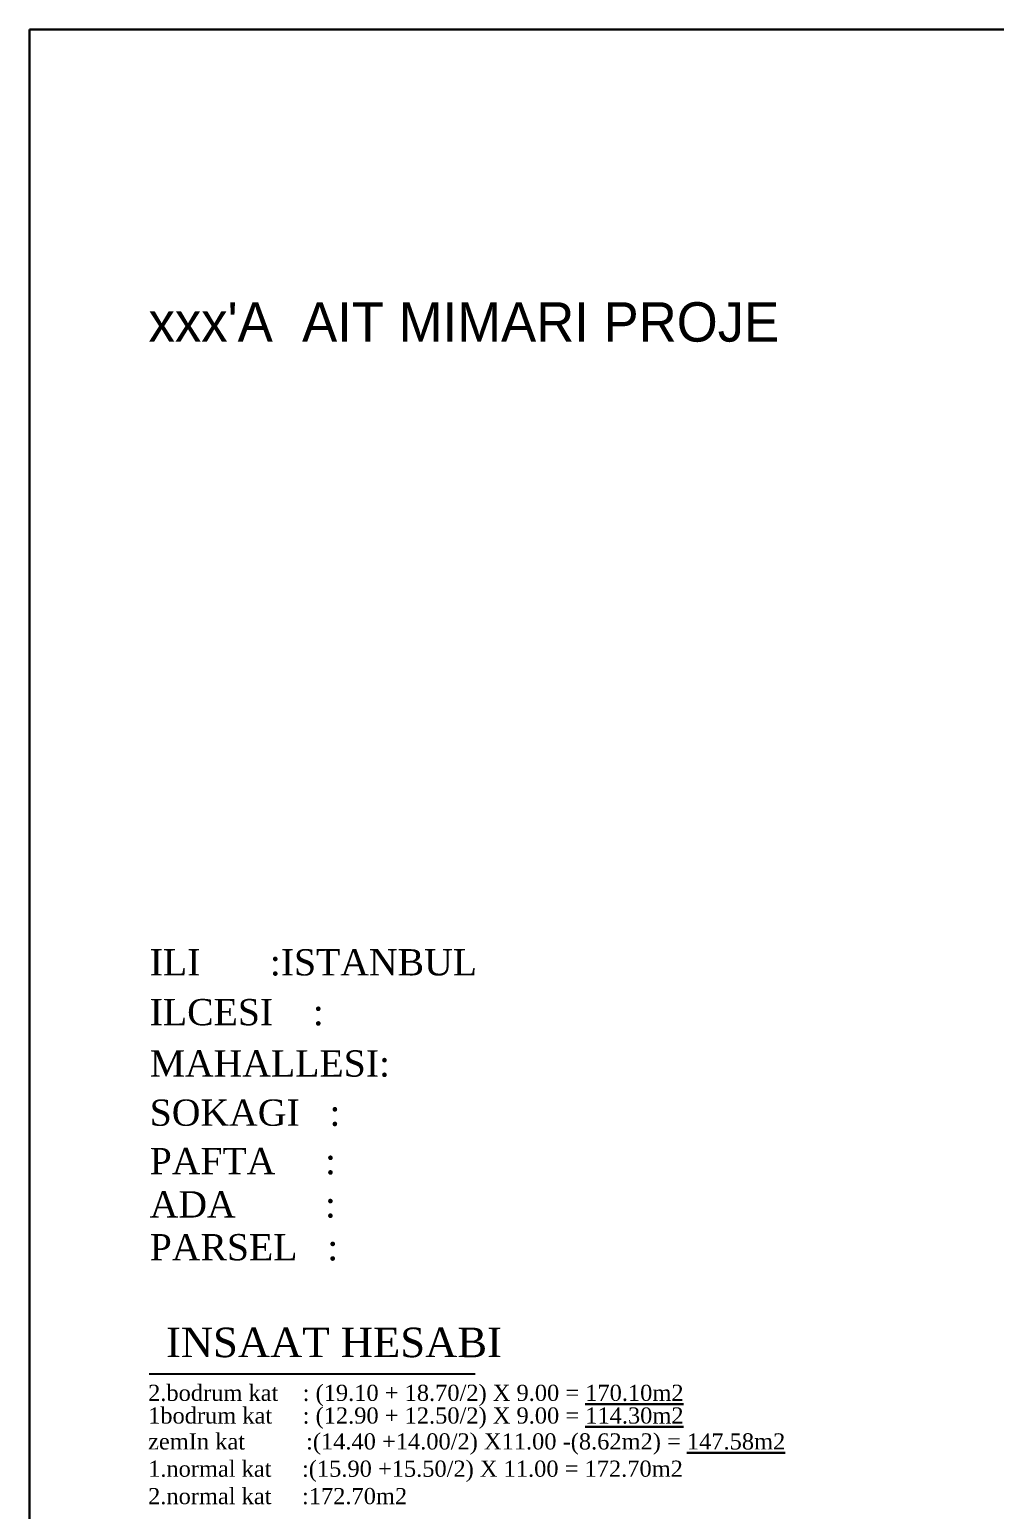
# Model space of a CAD drawing. Header units: millimetres. Extents: x 35860 to 71103, y -11298 to -8385.
# Drawn here: x 65314 to 66152, y -9790 to -8505 of the extents above; entities that cross this region are included whole.
import ezdxf

# ---------------------------------------------------------------- set-up
doc = ezdxf.new("R2010")
doc.units = ezdxf.units.MM
doc.header["$MEASUREMENT"] = 0
doc.layers.add('03_Yazı', color=1, linetype='Continuous', lineweight=30)
doc.layers.add('OLC', color=254, linetype='Continuous')
doc.styles.add('T', font='')
doc.styles.add('UNIVCH', font='univch', dxfattribs={"height": 0.5})
doc.styles.get('T').set_extended_font_data('Times New Roman Tur')

msp = doc.modelspace()

# ---------------------------------------------------------------- linework, layer by layer
at = {"layer": '03_Yazı'}
msp.add_lwpolyline([(65314.2, -8504.9), (67910.2, -8504.9), (67910.2, -11297.8), (65314.2, -11297.8)], close=True, dxfattribs=at)
at = {"layer": 'OLC', "ltscale": 0.5}
msp.add_line((65418.1, -9672.5), (65701.2, -9672.5), dxfattribs=at)

# ---------------------------------------------------------------- texts
at = {"layer": '03_Yazı'}
for s, height, style, p in [("xxx'A  AIT MIMARI PROJE", 34.222, 'UNIVCH', (65417.5, -8776)), ('ILI       :ISTANBUL', 22.815, 'T', (65418.5, -9326.5)), ('ILCESI    :', 22.815, 'T', (65418.5, -9369.8)), ('MAHALLESI:', 22.82, 'T', (65418.5, -9414.4)), ('SOKAGI   :', 22.82, 'T', (65418.5, -9457.1)), ('PAFTA     :', 22.815, 'T', (65418.5, -9499.2)), ('ADA         :', 22.815, 'T', (65418.5, -9536.8)), ('PARSEL   :', 22.82, 'T', (65418.5, -9574)), ('INSAAT HESABI', 25.667, 'T', (65432.6, -9658.1)), ('2.bodrum kat    : (19.10 + 18.70/2) X 9.00 = %%U170.10m2', 14.04, 'T', (65417.1, -9696.1)), ('1bodrum kat     : (12.90 + 12.50/2) X 9.00 = %%U114.30m2', 14.04, 'T', (65417.1, -9715.8)), ('zemIn kat          :(14.40 +14.00/2) X11.00 -(8.62m2) = %%U147.58m2', 14.04, 'T', (65417.1, -9738.3)), ('1.normal kat     :(15.90 +15.50/2) X 11.00 = 172.70m2', 14.04, 'T', (65417.1, -9762)), ('2.normal kat     :172.70m2', 14.04, 'T', (65417.1, -9785.8))]:
    msp.add_text(s, height=height, dxfattribs=dict(at, style=style)).set_placement(p)

doc.saveas('drawing.dxf')
